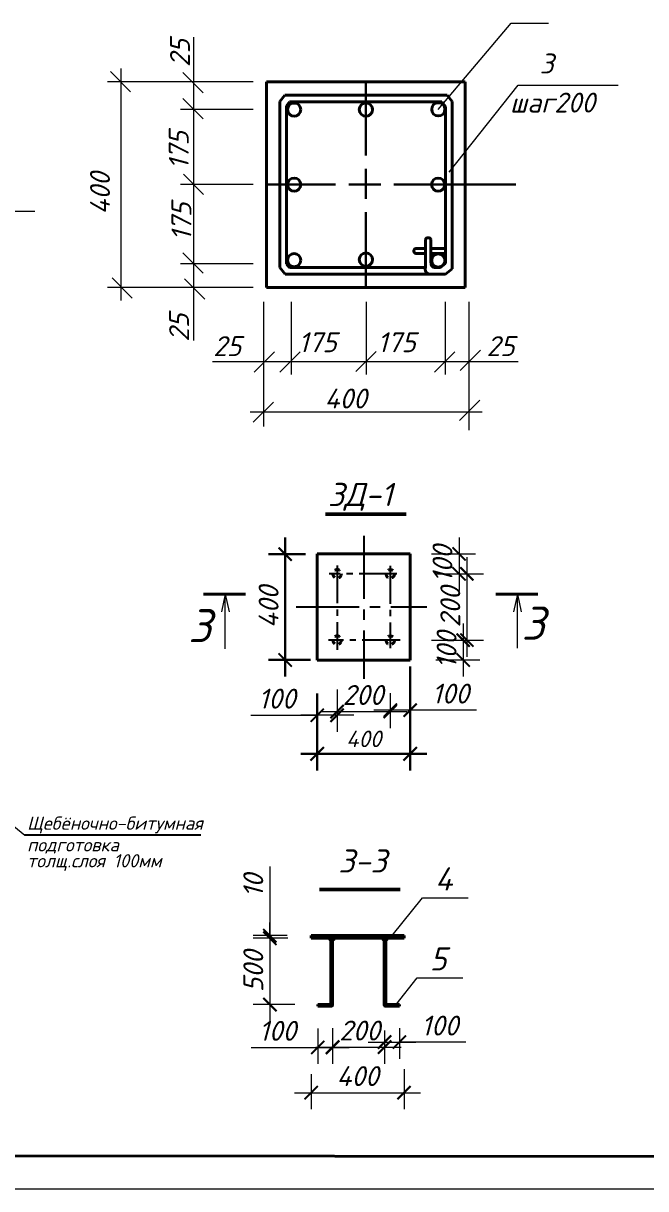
# Model space of a CAD drawing. Extents: x 108150 to 142535, y -18867 to -9422.
# Drawn here: x 136278.7 to 136372.6, y -16062.3 to -15886.5 of the extents above; entities that cross this region are included whole.
import ezdxf

# ---------------------------------------------------------------- set-up
doc = ezdxf.new("R2010")
doc.units = 0
doc.header["$MEASUREMENT"] = 0
doc.header["$PDMODE"] = 32
doc.header["$PDSIZE"] = 0.6
for name, pattern in [('ACAD_ISO04W100', [30, 24, -3, 0, -3]), ('JIS_02_0.7', [1.35, 0.75, -0.6]), ('осевая2', [28.575, 19.05, -3.175, 3.175, -3.175])]:
    doc.linetypes.add(name, pattern=pattern)
for name, color, linetype, lineweight in [('Выносные', 8, 'Continuous', 15), ('Главные', 1, 'Continuous', 40), ('надписи', 2, 'Continuous', 15), ('Осевые', 8, 'ACAD_ISO04W100', 30), ('Основные', 4, 'Continuous', 40), ('РАЗМЕРЫ', 8, 'Continuous', 30), ('Размеры1', 252, 'Continuous', 15), ('Текст', 2, 'Continuous', 15)]:
    doc.layers.add(name, color=color, linetype=linetype, lineweight=lineweight)
doc.styles.add('ГОСТ', font='isocpeur.ttf', dxfattribs={"oblique": 15, "height": 2.5})
doc.styles.add('ГОСТ 300', font='isocpeui.ttf', dxfattribs={"height": 300})
doc.styles.add('ГОСТ3', font='isocpeur.ttf', dxfattribs={"oblique": 15, "height": 3})
doc.styles.add('ГОСТ3.5', font='isocpeur.ttf', dxfattribs={"oblique": 15, "height": 3.5})
doc.linetypes.add('388', pattern='A,2,[1,a,S=0.2,R=0,X=0,Y=0],2', length=4)
doc.dimstyles.new('25', dxfattribs={"dimtxt": 2.7, "dimasz": 2, "dimexe": 2.5, "dimexo": 1, "dimgap": 1, "dimtad": 1, "dimdec": 0, "dimlfac": 25, "dimtxsty": 'ГОСТ', "dimblk": 'OBLIQUE', "dimcen": 25, "dimdle": 2.5, "dimclrd": 256, "dimclre": 256, "dimclrt": 2, "dimadec": 0, "dimazin": 0, "dimtfac": 1, "dimtdec": 0, "dimtmove": 0, "dimatfit": 3, "dimldrblk": 'DOTSMALL', "dimlwd": -1, "dimlwe": -1, "dimarcsym": 0})
doc.dimstyles.new('50', dxfattribs={"dimtxt": 3.5, "dimasz": 2, "dimexe": 2.5, "dimexo": 1, "dimgap": 1, "dimtad": 1, "dimdec": 0, "dimlfac": 50, "dimtxsty": 'ГОСТ3.5', "dimblk": 'ARCHTICK', "dimcen": 2.5, "dimdle": 2.5, "dimclrd": 256, "dimclre": 256, "dimclrt": 2, "dimadec": 3, "dimazin": 0, "dimtfac": 1, "dimtdec": 0, "dimtmove": 1, "dimatfit": 3, "dimldrblk": 'DOTSMALL', "dimfxl": 1, "dimlwd": -1, "dimlwe": -1, "dimarcsym": 0})

# ---------------------------------------------------------------- blocks, each defined once
blk = doc.blocks.new('_ArchTick')
at = {"color": 0, "linetype": 'ByBlock', "const_width": 0.15}
blk.add_lwpolyline([(-0.5, -0.5), (0.5, 0.5)], dxfattribs=at)
blk = doc.blocks.new('*D3356')
at = {"layer": 'Defpoints', "color": 0, "lineweight": 0, "transparency": 16777216}
for p in [(136322.31, -15966.57), (136318.23, -15982.54), (136323.07, -15982.54)]:
    blk.add_point(p, dxfattribs=at)
at = {"layer": 'РАЗМЕРЫ', "transparency": 16777216}
for p, q in [((136318.23, -15964.07), (136318.23, -15985.04)), ((136321.31, -15966.57), (136315.73, -15966.57)), ((136322.07, -15982.54), (136315.73, -15982.54))]:
    blk.add_line(p, q, dxfattribs=at)
at = {"layer": 'РАЗМЕРЫ', "transparency": 16777216, "xscale": 2, "yscale": 2, "zscale": 2}
for p, rotation in [((136318.23, -15966.57), 90), ((136318.23, -15982.54), 270)]:
    blk.add_blockref('_ArchTick', p, dxfattribs=dict(at, rotation=rotation))
at = {"layer": 'РАЗМЕРЫ', "color": 2, "transparency": 16777216, "insert": (136315.73, -15974.56), "char_height": 3, "attachment_point": 5, "rotation": 90, "style": 'ГОСТ3'}
blk.add_mtext('400', dxfattribs=at)
blk = doc.blocks.new('_DotSmall')
at = {"color": 0, "linetype": 'ByBlock', "lineweight": 15, "const_width": 0.5}
blk.add_lwpolyline([(-0.0625, 0, 1), (0.0625, 0, 1)], format="xyb", close=True, dxfattribs=at)
blk = doc.blocks.new('_Oblique')
at = {"color": 0, "linetype": 'ByBlock', "lineweight": -2}
blk.add_line((-0.5, -0.5), (0.5, 0.5), dxfattribs=at)
blk = doc.blocks.new('*D3357')
at = {"layer": 'Defpoints', "color": 0, "lineweight": 0, "transparency": 16777216}
for p in [(136337.09, -15982.54), (136323.07, -15986.58), (136337.09, -15996.69)]:
    blk.add_point(p, dxfattribs=at)
at = {"layer": 'РАЗМЕРЫ', "transparency": 16777216}
for p, q in [((136337.09, -15983.54), (136337.09, -15999.19)), ((136323.07, -15987.58), (136323.07, -15999.19)), ((136320.57, -15996.69), (136339.59, -15996.69))]:
    blk.add_line(p, q, dxfattribs=at)
at = {"layer": 'РАЗМЕРЫ', "transparency": 16777216, "xscale": 2, "yscale": 2, "zscale": 2, "rotation": 180}
blk.add_blockref('_Oblique', (136323.07, -15996.69), dxfattribs=at)
at = {"layer": 'РАЗМЕРЫ', "transparency": 16777216, "xscale": 2, "yscale": 2, "zscale": 2}
blk.add_blockref('_Oblique', (136337.09, -15996.69), dxfattribs=at)
at = {"layer": 'РАЗМЕРЫ', "color": 2, "transparency": 16777216, "insert": (136330.08, -15994.44), "char_height": 2.5, "attachment_point": 5, "style": 'ГОСТ'}
blk.add_mtext('400', dxfattribs=at)
blk = doc.blocks.new('*D3358')
at = {"layer": 'Defpoints', "color": 0, "lineweight": 0, "ltscale": 10, "transparency": 16777216}
for p in [(136339.31, -15966.54), (136339.99, -15969.54), (136344.47, -15969.54)]:
    blk.add_point(p, dxfattribs=at)
at = {"layer": 'Размеры1', "ltscale": 10, "transparency": 16777216}
for p, q in [((136344.47, -15964.04), (136344.47, -15972.04)), ((136340.31, -15966.54), (136346.97, -15966.54)), ((136340.99, -15969.54), (136346.97, -15969.54))]:
    blk.add_line(p, q, dxfattribs=at)
at = {"layer": 'Размеры1', "ltscale": 10, "transparency": 16777216, "xscale": 2, "yscale": 2, "zscale": 2}
for p, rotation in [((136344.47, -15966.54), 90), ((136344.47, -15969.54), 270)]:
    blk.add_blockref('_ArchTick', p, dxfattribs=dict(at, rotation=rotation))
at = {"layer": 'Размеры1', "color": 2, "lineweight": 25, "ltscale": 10, "transparency": 16777216, "insert": (136341.97, -15968.04), "char_height": 3, "attachment_point": 5, "rotation": 90, "style": 'ГОСТ3'}
blk.add_mtext('100', dxfattribs=at)
blk = doc.blocks.new('*D3359')
at = {"layer": 'Defpoints', "color": 0, "lineweight": 0, "ltscale": 10, "transparency": 16777216}
for p in [(136339.99, -15969.54), (136340.13, -15979.54), (136345.65, -15979.54)]:
    blk.add_point(p, dxfattribs=at)
at = {"layer": 'Размеры1', "ltscale": 10, "transparency": 16777216}
for p, q in [((136345.65, -15967.04), (136345.65, -15982.04)), ((136340.99, -15969.54), (136348.15, -15969.54)), ((136341.13, -15979.54), (136348.15, -15979.54))]:
    blk.add_line(p, q, dxfattribs=at)
at = {"layer": 'Размеры1', "ltscale": 10, "transparency": 16777216, "xscale": 2, "yscale": 2, "zscale": 2}
for p, rotation in [((136345.65, -15969.54), 90), ((136345.65, -15979.54), 270)]:
    blk.add_blockref('_ArchTick', p, dxfattribs=dict(at, rotation=rotation))
at = {"layer": 'Размеры1', "color": 2, "lineweight": 25, "ltscale": 10, "transparency": 16777216, "insert": (136343.15, -15974.54), "char_height": 3, "attachment_point": 5, "rotation": 90, "style": 'ГОСТ3'}
blk.add_mtext('200', dxfattribs=at)
blk = doc.blocks.new('*D3360')
at = {"layer": 'Defpoints', "color": 0, "lineweight": 0, "ltscale": 10, "transparency": 16777216}
for p in [(136339.31, -15979.54), (136339.99, -15982.54), (136345.09, -15982.54)]:
    blk.add_point(p, dxfattribs=at)
at = {"layer": 'Размеры1', "ltscale": 10, "transparency": 16777216}
for p, q in [((136345.09, -15977.04), (136345.09, -15985.04)), ((136340.31, -15979.54), (136347.59, -15979.54)), ((136340.99, -15982.54), (136347.59, -15982.54))]:
    blk.add_line(p, q, dxfattribs=at)
at = {"layer": 'Размеры1', "ltscale": 10, "transparency": 16777216, "xscale": 2, "yscale": 2, "zscale": 2}
for p, rotation in [((136345.09, -15979.54), 90), ((136345.09, -15982.54), 270)]:
    blk.add_blockref('_ArchTick', p, dxfattribs=dict(at, rotation=rotation))
at = {"layer": 'Размеры1', "color": 2, "lineweight": 25, "ltscale": 10, "transparency": 16777216, "insert": (136342.59, -15981.04), "char_height": 3, "attachment_point": 5, "rotation": 90, "style": 'ГОСТ3'}
blk.add_mtext('100', dxfattribs=at)
blk = doc.blocks.new('*D3361')
at = {"layer": 'Defpoints', "color": 0, "lineweight": 0, "ltscale": 10, "transparency": 16777216}
for p in [(136323.07, -15986.58), (136326.07, -15986), (136323.07, -15990.87)]:
    blk.add_point(p, dxfattribs=at)
at = {"layer": 'Размеры1', "ltscale": 10, "transparency": 16777216}
for p, q in [((136326.07, -15987), (136326.07, -15993.37)), ((136323.07, -15987.58), (136323.07, -15993.37)), ((136313.04, -15990.87), (136323.07, -15990.87)), ((136328.57, -15990.87), (136320.57, -15990.87))]:
    blk.add_line(p, q, dxfattribs=at)
at = {"layer": 'Размеры1', "ltscale": 10, "transparency": 16777216, "xscale": 2, "yscale": 2, "zscale": 2, "rotation": 180}
blk.add_blockref('_ArchTick', (136323.07, -15990.87), dxfattribs=at)
at = {"layer": 'Размеры1', "ltscale": 10, "transparency": 16777216, "xscale": 2, "yscale": 2, "zscale": 2}
blk.add_blockref('_ArchTick', (136326.07, -15990.87), dxfattribs=at)
at = {"layer": 'Размеры1', "color": 2, "lineweight": 25, "ltscale": 10, "transparency": 16777216, "insert": (136316.99, -15988.37), "char_height": 3, "attachment_point": 5, "style": 'ГОСТ3'}
blk.add_mtext('100', dxfattribs=at)
blk = doc.blocks.new('*D3362')
at = {"layer": 'Defpoints', "color": 0, "lineweight": 0, "ltscale": 10, "transparency": 16777216}
for p in [(136337.09, -15985.41), (136334.09, -15986.55), (136334.09, -15990.11)]:
    blk.add_point(p, dxfattribs=at)
at = {"layer": 'Размеры1', "ltscale": 10, "transparency": 16777216}
for p, q in [((136337.09, -15986.41), (136337.09, -15992.61)), ((136334.09, -15987.55), (136334.09, -15992.61)), ((136339.59, -15990.11), (136331.59, -15990.11)), ((136347.12, -15990.11), (136337.09, -15990.11))]:
    blk.add_line(p, q, dxfattribs=at)
at = {"layer": 'Размеры1', "ltscale": 10, "transparency": 16777216, "xscale": 2, "yscale": 2, "zscale": 2, "rotation": 180}
blk.add_blockref('_ArchTick', (136334.09, -15990.11), dxfattribs=at)
at = {"layer": 'Размеры1', "ltscale": 10, "transparency": 16777216, "xscale": 2, "yscale": 2, "zscale": 2}
blk.add_blockref('_ArchTick', (136337.09, -15990.11), dxfattribs=at)
at = {"layer": 'Размеры1', "color": 2, "lineweight": 25, "ltscale": 10, "transparency": 16777216, "insert": (136343.17, -15987.61), "char_height": 3, "attachment_point": 5, "style": 'ГОСТ3'}
blk.add_mtext('100', dxfattribs=at)
blk = doc.blocks.new('*D3363')
at = {"layer": 'Defpoints', "color": 0, "lineweight": 0, "ltscale": 10, "transparency": 16777216}
for p in [(136326.07, -15990.11), (136334.09, -15989.52), (136334.09, -15990.32)]:
    blk.add_point(p, dxfattribs=at)
at = {"layer": 'Размеры1', "ltscale": 10, "transparency": 16777216}
for p, q in [((136323.57, -15990.32), (136336.59, -15990.32)), ((136334.09, -15990.52), (136334.09, -15992.82)), ((136326.07, -15991.11), (136326.07, -15992.82))]:
    blk.add_line(p, q, dxfattribs=at)
at = {"layer": 'Размеры1', "ltscale": 10, "transparency": 16777216, "xscale": 2, "yscale": 2, "zscale": 2, "rotation": 180}
blk.add_blockref('_ArchTick', (136326.07, -15990.32), dxfattribs=at)
at = {"layer": 'Размеры1', "ltscale": 10, "transparency": 16777216, "xscale": 2, "yscale": 2, "zscale": 2}
blk.add_blockref('_ArchTick', (136334.09, -15990.32), dxfattribs=at)
at = {"layer": 'Размеры1', "color": 2, "lineweight": 25, "ltscale": 10, "transparency": 16777216, "insert": (136329.97, -15987.82), "char_height": 3, "attachment_point": 5, "style": 'ГОСТ3'}
blk.add_mtext('200', dxfattribs=at)
blk = doc.blocks.new('*D3364')
at = {"layer": 'Defpoints', "color": 0, "lineweight": 0, "ltscale": 10, "transparency": 16777216}
for p in [(136319.54, -16024.12), (136315.92, -16024.52), (136319.33, -16024.52)]:
    blk.add_point(p, dxfattribs=at)
at = {"layer": 'Размеры1', "ltscale": 10, "transparency": 16777216}
for p, q in [((136315.92, -16013.69), (136315.92, -16024.12)), ((136315.92, -16024.12), (136315.92, -16022.12)), ((136318.54, -16024.12), (136313.42, -16024.12)), ((136315.92, -16024.12), (136315.92, -16024.52)), ((136315.92, -16024.12), (136315.92, -16024.52)), ((136318.33, -16024.52), (136313.42, -16024.52)), ((136315.92, -16024.52), (136315.92, -16026.52))]:
    blk.add_line(p, q, dxfattribs=at)
at = {"layer": 'Размеры1', "ltscale": 10, "transparency": 16777216, "xscale": 2, "yscale": 2, "zscale": 2}
for p, rotation in [((136315.92, -16024.12), 270), ((136315.92, -16024.52), 90)]:
    blk.add_blockref('_ArchTick', p, dxfattribs=dict(at, rotation=rotation))
at = {"layer": 'Размеры1', "color": 2, "lineweight": 25, "ltscale": 10, "transparency": 16777216, "insert": (136313.42, -16016.59), "char_height": 3, "attachment_point": 5, "rotation": 90, "style": 'ГОСТ3'}
blk.add_mtext('10', dxfattribs=at)
blk = doc.blocks.new('*D3365')
at = {"layer": 'Defpoints', "color": 0, "lineweight": 0, "ltscale": 10, "transparency": 16777216}
for p in [(136319.61, -16024.52), (136315.92, -16034.52), (136320.67, -16034.52)]:
    blk.add_point(p, dxfattribs=at)
at = {"layer": 'Размеры1', "ltscale": 10, "transparency": 16777216}
for p, q in [((136315.92, -16022.02), (136315.92, -16037.02)), ((136318.61, -16024.52), (136313.42, -16024.52)), ((136319.67, -16034.52), (136313.42, -16034.52))]:
    blk.add_line(p, q, dxfattribs=at)
at = {"layer": 'Размеры1', "ltscale": 10, "transparency": 16777216, "xscale": 2, "yscale": 2, "zscale": 2}
for p, rotation in [((136315.92, -16024.52), 90), ((136315.92, -16034.52), 270)]:
    blk.add_blockref('_ArchTick', p, dxfattribs=dict(at, rotation=rotation))
at = {"layer": 'Размеры1', "color": 2, "lineweight": 25, "ltscale": 10, "transparency": 16777216, "insert": (136313.42, -16029.52), "char_height": 3, "attachment_point": 5, "rotation": 90, "style": 'ГОСТ3'}
blk.add_mtext('500', dxfattribs=at)
blk = doc.blocks.new('*D3366')
at = {"layer": 'Defpoints', "color": 0, "lineweight": 0, "ltscale": 10, "transparency": 16777216}
for p in [(136323.14, -16037.11), (136325.38, -16037.07), (136325.38, -16040.98)]:
    blk.add_point(p, dxfattribs=at)
at = {"layer": 'Размеры1', "ltscale": 10, "transparency": 16777216}
for p, q in [((136323.14, -16038.11), (136323.14, -16043.48)), ((136325.38, -16038.07), (136325.38, -16043.48)), ((136313.12, -16040.98), (136323.14, -16040.98)), ((136320.64, -16040.98), (136327.88, -16040.98))]:
    blk.add_line(p, q, dxfattribs=at)
at = {"layer": 'Размеры1', "ltscale": 10, "transparency": 16777216, "xscale": 2, "yscale": 2, "zscale": 2, "rotation": 180}
blk.add_blockref('_ArchTick', (136323.14, -16040.98), dxfattribs=at)
at = {"layer": 'Размеры1', "ltscale": 10, "transparency": 16777216, "xscale": 2, "yscale": 2, "zscale": 2}
blk.add_blockref('_ArchTick', (136325.38, -16040.98), dxfattribs=at)
at = {"layer": 'Размеры1', "color": 2, "lineweight": 25, "ltscale": 10, "transparency": 16777216, "insert": (136317.07, -16038.48), "char_height": 3, "attachment_point": 5, "style": 'ГОСТ3'}
blk.add_mtext('100', dxfattribs=at)
blk = doc.blocks.new('*D3367')
at = {"layer": 'Defpoints', "color": 0, "lineweight": 0, "ltscale": 10, "transparency": 16777216}
for p in [(136336.17, -16043.25), (136322.14, -16044.03), (136336.17, -16047.81)]:
    blk.add_point(p, dxfattribs=at)
at = {"layer": 'Размеры1', "ltscale": 10, "transparency": 16777216}
for p, q in [((136322.14, -16045.03), (136322.14, -16050.31)), ((136336.17, -16044.25), (136336.17, -16050.31)), ((136319.64, -16047.81), (136338.67, -16047.81))]:
    blk.add_line(p, q, dxfattribs=at)
at = {"layer": 'Размеры1', "ltscale": 10, "transparency": 16777216, "xscale": 2, "yscale": 2, "zscale": 2, "rotation": 180}
blk.add_blockref('_ArchTick', (136322.14, -16047.81), dxfattribs=at)
at = {"layer": 'Размеры1', "ltscale": 10, "transparency": 16777216, "xscale": 2, "yscale": 2, "zscale": 2}
blk.add_blockref('_ArchTick', (136336.17, -16047.81), dxfattribs=at)
at = {"layer": 'Размеры1', "color": 2, "lineweight": 25, "ltscale": 10, "transparency": 16777216, "insert": (136329.16, -16045.31), "char_height": 3, "attachment_point": 5, "style": 'ГОСТ3'}
blk.add_mtext('400', dxfattribs=at)
blk = doc.blocks.new('*D3368')
at = {"layer": 'Defpoints', "color": 0, "lineweight": 0, "ltscale": 10, "transparency": 16777216}
for p in [(136333.23, -16037.44), (136335.47, -16037.08), (136335.47, -16040.19)]:
    blk.add_point(p, dxfattribs=at)
at = {"layer": 'Размеры1', "ltscale": 10, "transparency": 16777216}
for p, q in [((136335.47, -16038.08), (136335.47, -16042.69)), ((136333.23, -16038.44), (136333.23, -16042.69)), ((136330.73, -16040.19), (136337.97, -16040.19)), ((136345.5, -16040.19), (136335.47, -16040.19))]:
    blk.add_line(p, q, dxfattribs=at)
at = {"layer": 'Размеры1', "ltscale": 10, "transparency": 16777216, "xscale": 2, "yscale": 2, "zscale": 2, "rotation": 180}
blk.add_blockref('_ArchTick', (136333.23, -16040.19), dxfattribs=at)
at = {"layer": 'Размеры1', "ltscale": 10, "transparency": 16777216, "xscale": 2, "yscale": 2, "zscale": 2}
blk.add_blockref('_ArchTick', (136335.47, -16040.19), dxfattribs=at)
at = {"layer": 'Размеры1', "color": 2, "lineweight": 25, "ltscale": 10, "transparency": 16777216, "insert": (136341.55, -16037.69), "char_height": 3, "attachment_point": 5, "style": 'ГОСТ3'}
blk.add_mtext('100', dxfattribs=at)
blk = doc.blocks.new('*D3369')
at = {"layer": 'Defpoints', "color": 0, "lineweight": 0, "ltscale": 10, "transparency": 16777216}
for p in [(136325.38, -16040.4), (136333.23, -16040.4), (136333.23, -16040.94)]:
    blk.add_point(p, dxfattribs=at)
at = {"layer": 'Размеры1', "ltscale": 10, "transparency": 16777216}
for p, q in [((136322.88, -16040.94), (136335.73, -16040.94)), ((136325.38, -16041.4), (136325.38, -16043.44)), ((136333.23, -16041.4), (136333.23, -16043.44))]:
    blk.add_line(p, q, dxfattribs=at)
at = {"layer": 'Размеры1', "ltscale": 10, "transparency": 16777216, "xscale": 2, "yscale": 2, "zscale": 2, "rotation": 180}
blk.add_blockref('_ArchTick', (136325.38, -16040.94), dxfattribs=at)
at = {"layer": 'Размеры1', "ltscale": 10, "transparency": 16777216, "xscale": 2, "yscale": 2, "zscale": 2}
blk.add_blockref('_ArchTick', (136333.23, -16040.94), dxfattribs=at)
at = {"layer": 'Размеры1', "color": 2, "lineweight": 25, "ltscale": 10, "transparency": 16777216, "insert": (136329.47, -16038.44), "char_height": 3, "attachment_point": 5, "style": 'ГОСТ3'}
blk.add_mtext('200', dxfattribs=at)

msp = doc.modelspace()

# ---------------------------------------------------------------- hatches: boundary and pattern name
at = {"layer": 'Размеры1', "lineweight": 40, "ltscale": 10}
h = msp.add_hatch(color=4, dxfattribs=at)
h.dxf.hatch_style = 1
h.paths.add_polyline_path([(136324.922, -16024.5167, 0.57154891), (136325.1447, -16024.7338), (136325.1447, -16024.5167)])
h = msp.add_hatch(color=4, dxfattribs=at)
h.dxf.hatch_style = 1
h.paths.add_polyline_path([(136325.3844, -16024.5167), (136325.6071, -16024.5167, -0.57154891), (136325.3844, -16024.7338)])
h = msp.add_hatch(color=4, dxfattribs=at)
h.dxf.hatch_style = 1
h.paths.add_polyline_path([(136333.1725, -16024.5167), (136332.9497, -16024.5167, 0.57154891), (136333.1725, -16024.7338)])
h = msp.add_hatch(color=4, dxfattribs=at)
h.dxf.hatch_style = 1
h.paths.add_polyline_path([(136333.4122, -16024.5167), (136333.6349, -16024.5167, -0.57154891), (136333.4122, -16024.7338)])

# ---------------------------------------------------------------- linework, layer by layer
at = {"color": 253}
msp.add_line((136305.4895, -16008.9452), (136278.9314, -16008.9452), dxfattribs=at)
at = {"layer": 'Выносные'}
for p, q in [((136341.3436, -15899.4713), (136352.3276, -15886.4939)), ((136352.3276, -15886.4939), (136357.9896, -15886.4939)), ((136304.417, -15888.5946), (136304.417, -15934.3681)), ((136291.8458, -15893.7873), (136294.8949, -15896.8546)), ((136293.417, -15893.3304), (136293.417, -15928.3304)), ((136302.7931, -15893.9175), (136305.8422, -15896.9848)), ((136313.417, -15895.3304), (136291.417, -15895.3304)), ((136342.9625, -15908.9592), (136353.411, -15895.8319)), ((136353.411, -15895.8319), (136368.4679, -15895.8319)), ((136302.7931, -15897.8237), (136305.8422, -15900.891)), ((136313.417, -15899.5171), (136302.417, -15899.5171)), ((136302.8707, -15909.2682), (136305.9199, -15912.3356)), ((136313.417, -15910.8304), (136302.417, -15910.8304)), ((136267.9604, -15914.8252), (136280.4743, -15914.8252)), ((136302.7931, -15921.1307), (136305.8422, -15924.1981)), ((136313.417, -15922.7679), (136302.417, -15922.7679)), ((136292.1065, -15924.9067), (136295.1556, -15927.9741)), ((136303.0538, -15925.0369), (136306.1029, -15928.1043)), ((136313.417, -15926.3304), (136291.417, -15926.3304)), ((136314.9426, -15928.487), (136314.9426, -15947.3321)), ((136319.1293, -15928.487), (136319.1293, -15939.487)), ((136330.4426, -15928.487), (136330.4426, -15939.487)), ((136342.3801, -15928.487), (136342.3801, -15939.487)), ((136345.9426, -15928.487), (136345.9426, -15947.8936)), ((136313.5297, -15939.1109), (136316.597, -15936.0618)), ((136317.4359, -15939.1109), (136320.5032, -15936.0618)), ((136328.8804, -15939.0333), (136331.9478, -15935.9842)), ((136340.7429, -15939.1109), (136343.8103, -15936.0618)), ((136344.6491, -15938.8503), (136347.7165, -15935.8011)), ((136307.2541, -15937.487), (136353.4146, -15937.487)), ((136344.5284, -15946.4113), (136347.5957, -15943.3622)), ((136312.9521, -15945.1008), (136347.9521, -15945.1008)), ((136313.4089, -15946.672), (136316.4763, -15943.6229)), ((136309.1738, -15972.6186), (136308.6027, -15975.2815)), ((136309.1738, -15980.8631), (136309.1738, -15972.6186)), ((136309.1738, -15972.6186), (136309.7599, -15975.2815)), ((136353.2802, -15972.6186), (136352.7091, -15975.2815)), ((136353.2802, -15980.7751), (136353.2802, -15972.6186)), ((136353.2802, -15972.6186), (136353.8663, -15975.2815)), ((136334.3738, -16024.1167), (136338.9323, -16018.4212)), ((136338.9323, -16018.4212), (136345.8271, -16018.4212)), ((136334.995, -16034.5167), (136338.1415, -16030.4879)), ((136338.1415, -16030.4879), (136345.0363, -16030.4879)), ((136146.8029, -16062.2957), (136566.8029, -16062.2957))]:
    msp.add_line(p, q, dxfattribs=at)
at = {"layer": 'Выносные', "color": 252, "ltscale": 100}
msp.add_line((136269.5332, -16001.3774), (136278.9314, -16008.9452), dxfattribs=at)
at = {"layer": 'Главные'}
for p, q in [((136312.2636, -15972.6186), (136305.8908, -15972.6186)), ((136356.37, -15972.6186), (136349.9972, -15972.6186))]:
    msp.add_line(p, q, dxfattribs=at)
at = {"layer": 'Осевые'}
for p, q in [((136330.417, -15895.3304), (136330.417, -15906.441)), ((136330.417, -15908.441), (136330.417, -15912.9701)), ((136315.417, -15910.8304), (136325.8346, -15910.8304)), ((136327.8346, -15910.8304), (136332.6468, -15910.8304)), ((136334.6468, -15910.8304), (136353.0582, -15910.8304)), ((136330.417, -15914.9701), (136330.417, -15926.3304))]:
    msp.add_line(p, q, dxfattribs=at)
at = {"layer": 'Основные'}
for p, q in [((136315.417, -15895.3304), (136345.417, -15895.3304)), ((136315.417, -15895.3304), (136315.417, -15926.3304)), ((136345.417, -15895.3304), (136345.417, -15926.3304)), ((136317.417, -15898.287), (136318.1677, -15897.3304)), ((136318.1677, -15897.3304), (136342.6848, -15897.3304)), ((136342.6848, -15897.3304), (136343.417, -15898.2935)), ((136317.417, -15898.287), (136317.417, -15923.3108)), ((136318.417, -15898.9198), (136318.8796, -15898.3304)), ((136318.417, -15898.9198), (136318.417, -15922.7679)), ((136318.8796, -15898.3304), (136341.8566, -15898.3304)), ((136341.8566, -15898.3304), (136342.417, -15899.0676)), ((136342.417, -15899.0676), (136342.417, -15922.72)), ((136343.417, -15898.2935), (136343.417, -15923.5125)), ((136339.375, -15920.4419), (136337.935, -15920.4419)), ((136339.3991, -15919.1205), (136339.3991, -15923.3304)), ((136342.3929, -15920.4419), (136340.2117, -15920.4419)), ((136340.2358, -15922.614), (136340.2358, -15919.1011)), ((136339.375, -15921.2068), (136337.935, -15921.2068)), ((136342.3929, -15921.2068), (136340.2117, -15921.2068)), ((136317.417, -15923.3108), (136318.2198, -15924.3304)), ((136318.417, -15922.7679), (136318.8599, -15923.3304)), ((136318.8599, -15923.3304), (136339.3991, -15923.3304)), ((136340.2358, -15922.614), (136340.2414, -15922.6482)), ((136340.6279, -15923.3061), (136340.7328, -15923.3304)), ((136340.7328, -15923.3304), (136341.6736, -15923.3304)), ((136342.417, -15922.72), (136341.6736, -15923.3304)), ((136343.417, -15923.5125), (136342.4209, -15924.3304)), ((136318.2198, -15924.3304), (136342.4209, -15924.3304)), ((136315.417, -15926.3304), (136345.417, -15926.3304)), ((136323.0688, -15966.5442), (136323.0688, -15982.5442)), ((136337.0913, -15966.5442), (136323.0688, -15966.5442)), ((136337.0913, -15966.5442), (136337.0912, -15982.5442)), ((136337.0913, -15982.5442), (136323.0688, -15982.5442)), ((136336.1672, -16024.1167), (136322.1447, -16024.1167)), ((136336.1672, -16024.5167), (136322.1447, -16024.5167)), ((136561.9814, -16057.5397), (136166.8029, -16057.2957))]:
    msp.add_line(p, q, dxfattribs=at)
at = {"layer": 'Основные', "color": 8, "linetype": 'осевая2', "lineweight": 25, "ltscale": 0.3}
for p, q in [((136335.1028, -15969.5442), (136324.8874, -15969.5442)), ((136326.0688, -15968.2761), (136326.0688, -15981.0272)), ((136334.0913, -15968.3302), (136334.0912, -15980.7327)), ((136335.5838, -15979.5442), (136324.7796, -15979.5442))]:
    msp.add_line(p, q, dxfattribs=at)
at = {"layer": 'Основные'}
for centre in [(136319.5954, -15899.5171), (136330.417, -15899.5171), (136341.3436, -15899.4713), (136319.5954, -15910.8304), (136341.3147, -15910.8304), (136319.5954, -15922.2274), (136330.417, -15922.14), (136341.3403, -15922.2725)]:
    msp.add_circle(centre, 1, dxfattribs=at)
at = {"layer": 'Основные', "linetype": 'JIS_02_0.7'}
for centre in [(136326.0688, -15969.5442), (136334.0913, -15969.5442), (136326.0688, -15979.5442), (136334.0913, -15979.5442)]:
    msp.add_circle(centre, 0.645, dxfattribs=at)
at = {"layer": 'Основные'}
for centre, radius, start, end in [((136339.822, -15919.3075), 0.4624, 26.514443, 156.147488), ((136338.0496, -15920.8243), 0.3993, 106.683957, 253.316043), ((136340.127, -15923.5877), 0.7537, 160.04066, 260.202322), ((136340.8302, -15922.7448), 0.5966, 170.684571, 250.187244)]:
    msp.add_arc(centre, radius, start, end, dxfattribs=at)
at = {"layer": 'РАЗМЕРЫ', "color": 2, "linetype": '388', "lineweight": 50}
for p, q in [((136324.3316, -15960.5352), (136336.4989, -15960.5352)), ((136323.3985, -16017.1389), (136335.5658, -16017.1389))]:
    msp.add_line(p, q, dxfattribs=at)
at = {"layer": 'Размеры1', "color": 253, "linetype": 'осевая2', "lineweight": 25, "ltscale": 0.5}
for p, q in [((136330.0801, -15963.7966), (136330.0801, -15985.3945)), ((136319.8829, -15974.5442), (136339.5868, -15974.5442))]:
    msp.add_line(p, q, dxfattribs=at)
at = {"layer": 'Размеры1', "color": 4, "lineweight": 40, "ltscale": 10}
for p, q in [((136322.1447, -16024.1167), (136322.1447, -16024.5167)), ((136336.1672, -16024.1167), (136336.1672, -16024.5167)), ((136325.1447, -16024.5167), (136325.1447, -16034.2893)), ((136325.3847, -16024.5167), (136325.3846, -16034.5337)), ((136333.1725, -16024.5167), (136333.1727, -16034.5312)), ((136333.4125, -16024.5167), (136333.4125, -16034.3192)), ((136324.9489, -16034.5167), (136323.1447, -16034.5167)), ((136323.1447, -16034.5167), (136323.1447, -16034.7567)), ((136325.1635, -16034.7567), (136323.1447, -16034.7567)), ((136333.3938, -16034.7566), (136335.4742, -16034.7566)), ((136333.6087, -16034.5167), (136335.4742, -16034.5167)), ((136335.4742, -16034.5167), (136335.4742, -16034.7567))]:
    msp.add_line(p, q, dxfattribs=at)
for centre, radius, start, end in [((136325.0973, -16024.5597), 0.1805, 166.224981, 285.225297), ((136325.4318, -16024.5597), 0.1805, 254.774703, 13.775019), ((136333.1251, -16024.5597), 0.1805, 166.224981, 285.225297), ((136333.4596, -16024.5597), 0.1805, 254.774703, 13.775019), ((136324.9234, -16034.2967), 0.2214, 276.612023, 1.909301), ((136325.1684, -16034.5404), 0.2163, 268.712687, 2.437651), ((136333.3889, -16034.5404), 0.2163, 177.562349, 271.287313), ((136333.6339, -16034.2967), 0.2214, 178.090699, 263.387977)]:
    msp.add_arc(centre, radius, start, end, dxfattribs=at)

# ---------------------------------------------------------------- texts
at = {"layer": 'надписи', "color": 2, "lineweight": 30, "oblique": 15}
for s, height, style, p in [('ЗД-1', 3.5, 'ГОСТ3.5', (136324.6749, -15959.326)), ('3', 5, 'ГОСТ', (136303.5896, -15979.8654)), ('3', 5, 'ГОСТ', (136353.9045, -15979.4877)), ('3-3', 3.5, 'ГОСТ3.5', (136326.2555, -16014.6029)), ('4', 3.5, 'ГОСТ', (136340.8353, -16017.314)), ('5', 3.5, 'ГОСТ', (136340.0445, -16029.3806))]:
    msp.add_text(s, height=height, dxfattribs=dict(at, style=style)).set_placement(p)
at = {"layer": 'Текст', "color": 2, "lineweight": 30, "style": 'ГОСТ3', "oblique": 15}
for s, p in [('25', (136303.853, -15893.0956)), ('175', (136303.6692, -15908.5338)), ('400', (136291.7851, -15915.3491)), ('175', (136304.0736, -15919.3187)), ('25', (136303.7185, -15934.5171))]:
    msp.add_text(s, height=3, rotation=90, dxfattribs=at).set_placement(p)
for s, p in [('3', (136356.6404, -15894.0583)), ('шаг200', (136352.149, -15899.9535)), ('25', (136307.3699, -15936.6892)), ('175', (136320.2296, -15936.1104)), ('175', (136332.1571, -15936.1104)), ('25', (136348.6206, -15936.6892)), ('400', (136324.1752, -15944.5933))]:
    msp.add_text(s, height=3, dxfattribs=at).set_placement(p)
at = {"layer": 'Текст', "color": 2, "style": 'ГОСТ 300'}
for s, p in [('Щебёночно-битумная', (136279.2784, -16008.1544)), ('подготовка', (136279.2784, -16011.4209)), ('толщ.слоя 100мм ', (136279.2784, -16013.8241))]:
    msp.add_text(s, height=2, dxfattribs=at).set_placement(p)

# ---------------------------------------------------------------- dimensions: what is measured, and where the dimension line sits
at = {"layer": 'РАЗМЕРЫ', "color": 253}
dim = msp.add_linear_dim(base=(136318.2308, -15982.5442), p1=(136322.3059, -15966.5667), p2=(136323.0688, -15982.5442), angle=90, text='400', dimstyle='50', override={"dimtxsty": 'ГОСТ3'}, dxfattribs=at)
dim.commit()
dim.dimension.update_dxf_attribs({"geometry": '*D3356', "text_midpoint": (136315.7308, -15974.5555)})
dim = msp.add_linear_dim(base=(136337.0912, -15996.6939), p1=(136323.0688, -15986.5792), p2=(136337.0912, -15982.5442), text='400', dimstyle='25', dxfattribs=at)
dim.commit()
dim.dimension.update_dxf_attribs({"geometry": '*D3357', "text_midpoint": (136330.08, -15994.4439)})
at = {"layer": 'Размеры1', "color": 253, "lineweight": 25, "ltscale": 10}
for base, p1, p2, text, picture, middle in [((136344.4689, -15969.5442), (136339.3051, -15966.5442), (136339.9906, -15969.5442), '100', '*D3358', (136344.4689, -15968.0442)), ((136345.0884, -15982.5442), (136339.3051, -15979.5442), (136339.9906, -15982.5442), '100', '*D3360', (136345.0884, -15981.0442)), ((136315.9171, -16024.5167), (136319.5448, -16024.1167), (136319.3304, -16024.5167), '10', '*D3364', (136315.9171, -16016.5898))]:
    dim = msp.add_linear_dim(base=base, p1=p1, p2=p2, angle=90, text=text, dimstyle='50', override={"dimtxsty": 'ГОСТ3'}, dxfattribs=at)
    dim.commit()
    dim.dimension.update_dxf_attribs({"geometry": picture, "text_midpoint": middle, "dimtype": 160})
dim = msp.add_linear_dim(base=(136345.6469, -15979.5442), p1=(136339.9906, -15969.5442), p2=(136340.1251, -15979.5442), angle=90, text='200', dimstyle='50', override={"dimtxsty": 'ГОСТ3'}, dxfattribs=at)
dim.commit()
dim.dimension.update_dxf_attribs({"geometry": '*D3359', "text_midpoint": (136343.1469, -15974.5442)})
for base, p1, p2, text, picture, middle in [((136334.0913, -15990.1141), (136337.0912, -15985.4073), (136334.0913, -15986.5495), '100', '*D3362', (136343.1682, -15990.1141)), ((136323.0688, -15990.8746), (136326.0688, -15986.0032), (136323.0688, -15986.5792), '100', '*D3361', (136316.9919, -15990.8746)), ((136334.0913, -15990.3221), (136326.0688, -15990.1141), (136334.0913, -15989.5172), '200', '*D3363', (136329.9665, -15990.3221)), ((136325.3845, -16040.9762), (136323.1447, -16037.1132), (136325.3845, -16037.0667), '100', '*D3366', (136317.0678, -16040.9762)), ((136333.2344, -16040.942), (136325.3845, -16040.3957), (136333.2344, -16040.3957), '200', '*D3369', (136329.4684, -16040.942)), ((136335.4742, -16040.1909), (136333.2344, -16037.4444), (136335.4742, -16037.0811), '100', '*D3368', (136341.5511, -16040.1909))]:
    dim = msp.add_linear_dim(base=base, p1=p1, p2=p2, text=text, dimstyle='50', override={"dimtxsty": 'ГОСТ3'}, dxfattribs=at)
    dim.commit()
    dim.dimension.update_dxf_attribs({"geometry": picture, "text_midpoint": middle, "dimtype": 160})
dim = msp.add_linear_dim(base=(136315.9197, -16034.5167), p1=(136319.6117, -16024.5167), p2=(136320.6719, -16034.5167), angle=90, dimstyle='50', override={"dimtxsty": 'ГОСТ3'}, dxfattribs=at)
dim.commit()
dim.dimension.update_dxf_attribs({"geometry": '*D3365', "text_midpoint": (136313.4197, -16029.5167)})
dim = msp.add_linear_dim(base=(136336.1672, -16047.8129), p1=(136322.1447, -16044.0274), p2=(136336.1672, -16043.2485), text='400', dimstyle='50', override={"dimtxsty": 'ГОСТ3'}, dxfattribs=at)
dim.commit()
dim.dimension.update_dxf_attribs({"geometry": '*D3367', "text_midpoint": (136329.1559, -16045.3129)})

doc.saveas('drawing.dxf')
